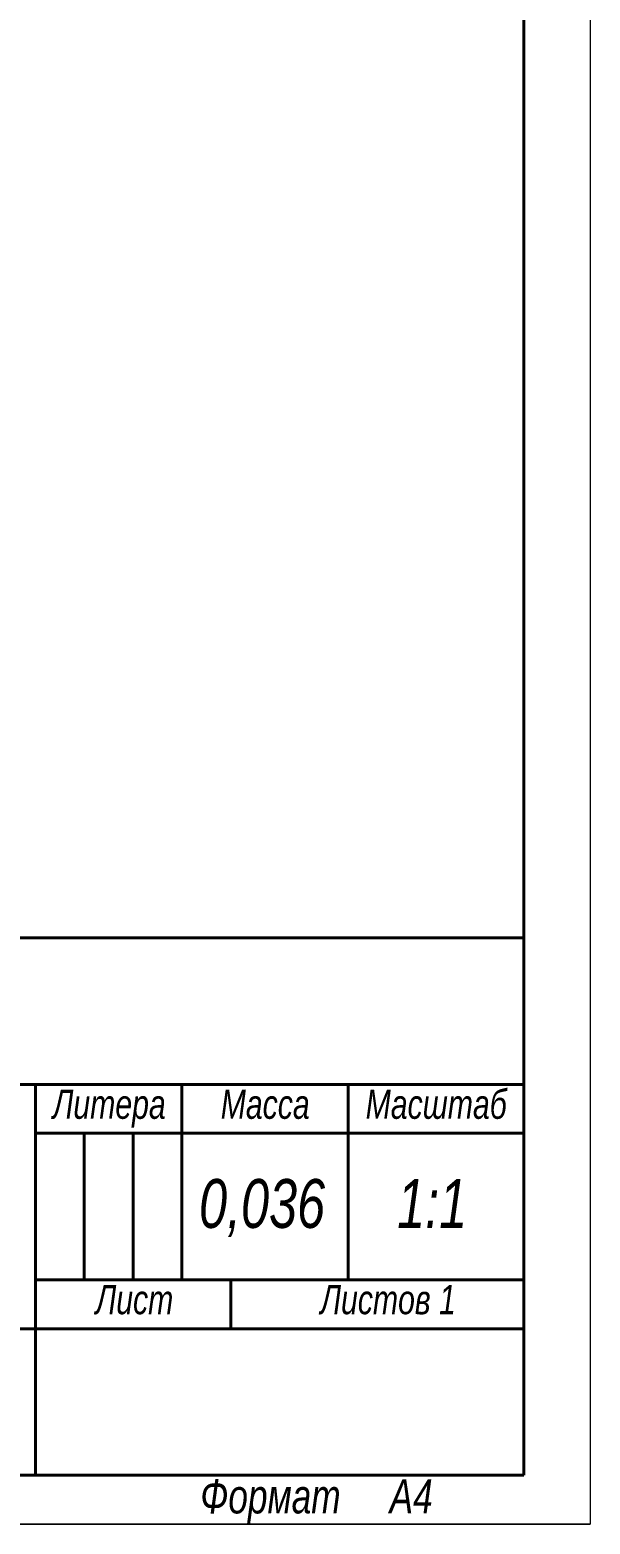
# Model space of a CAD drawing. Header units: millimetres. Extents: x 12064 to 35004, y -6103 to -2658.
# Drawn here: x 32941.7 to 32999.1, y -3146.6 to -2993.5 of the extents above; entities that cross this region are included whole.
import ezdxf

# ---------------------------------------------------------------- set-up
doc = ezdxf.new("R2010")
doc.units = ezdxf.units.MM
doc.layers.add('Layer_04', color=5, linetype='Continuous', lineweight=13)
doc.layers.add('Layer_07', color=250, linetype='Continuous', lineweight=40)
doc.styles.add('Style_01', font='ARIALNI.TTF', dxfattribs={"width": 0.9, "height": 3.5})

msp = doc.modelspace()

# ---------------------------------------------------------------- linework, layer by layer
at = {"linetype": 'Continuous', "lineweight": 15}
for p, q in [((32999.11, -2849.57), (32999.11, -3146.57)), ((32999.11, -3146.57), (32789.11, -3146.57)), ((32999.11, -3146.57), (32789.11, -3146.57)), ((32789.11, -3146.57), (32999.11, -3146.57)), ((32789.11, -3146.57), (32999.11, -3146.57)), ((32999.11, -3146.57), (32789.11, -3146.57))]:
    msp.add_line(p, q, dxfattribs=at)
at = {"layer": 'Layer_07', "linetype": 'Continuous'}
for p, q in [((32992.33, -2854.57), (32992.33, -3141.57)), ((32947.3, -3106.54), (32947.3, -3121.55)), ((32952.3, -3106.54), (32952.3, -3121.55)), ((32992.33, -3141.57), (32807.33, -3141.57))]:
    msp.add_line(p, q, dxfattribs=at)
for points in [[(32992.33, -3086.53), (32807.21, -3086.53), (32807.21, -3141.57)], [(32992.33, -3101.54), (32872.25, -3101.54)], [(32992.33, -3101.54), (32872.25, -3101.54)], [(32942.3, -3101.54), (32942.3, -3141.57)], [(32957.31, -3101.54), (32957.31, -3121.55)], [(32974.32, -3101.54), (32974.32, -3121.55)], [(32974.32, -3101.54), (32974.32, -3121.55)], [(32942.3, -3106.54), (32992.33, -3106.54)], [(32942.3, -3121.55), (32992.33, -3121.55)], [(32962.31, -3121.55), (32962.31, -3126.56)], [(32872.25, -3126.56), (32992.33, -3126.56)]]:
    msp.add_lwpolyline(points, dxfattribs=at)

# ---------------------------------------------------------------- texts
at = {"layer": 'Layer_04', "linetype": 'Continuous', "style": 'Style_01', "width": 0.9}
for s, height, p in [('Масштаб', 3, (32976.12, -3105.06)), ('Литера', 3, (32944.07, -3105.06)), ('Масса', 3, (32961.28, -3105.06)), ('0,036', 5, (32959.06, -3116.23)), ('1:1', 5, (32979.35, -3116.23)), ('Лист ', 3, (32948.46, -3125.07)), ('Листов 1', 3, (32971.48, -3125.07))]:
    msp.add_text(s, height=height, dxfattribs=at).set_placement(p)
at = {"layer": 'Layer_04', "style": 'Style_01', "width": 0.9}
for s, p in [('Формат     А', (32959.19, -3145.47)), ('4', (32980.98, -3145.47))]:
    msp.add_text(s, height=3.5, dxfattribs=at).set_placement(p)

doc.saveas('drawing.dxf')
